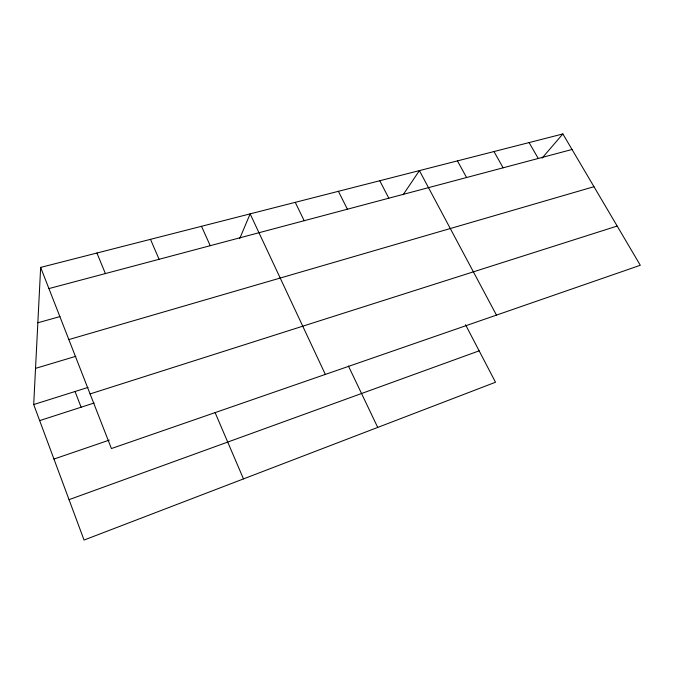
<?xml version="1.0" encoding="UTF-8"?>
<svg xmlns="http://www.w3.org/2000/svg" width="674" height="674" viewBox="0 0 674 674"><rect width="100%" height="100%" fill="white"/><g stroke="black" fill="none" stroke-linecap="round" stroke-linejoin="round"><path stroke-width="1.01" d="M465.532 324.742L495.516 382.242L84.048 540.051L33.7 404.543L40.651 267.409L562.866 133.949L640.3 265.27L111.421 448.547L40.651 267.409M239.7 238.613L250.138 213.869L325.34 374.415M403.136 194.752L419.405 170.615L496.46 315.112M542.073 158.112L562.866 133.949M69.043 499.653L479.147 350.842M53.954 459.053L109.331 440.097M39.673 420.61L94.099 403.018M90.08 393.928L617.173 226.051M33.7 404.543L87.999 387.424M35.537 368.375L75.808 356.31M68.841 339.578L593.971 186.698M37.845 322.779L59.969 316.586M48.924 288.582L572.032 149.485M529.09 142.585L538.248 158.466M493.983 151.557L503.124 167.809M457.444 160.892L466.568 177.532M379.765 180.742L388.805 198.207M338.415 191.315L347.405 209.218M295.254 202.343L304.168 220.71M348.407 365.982L377.718 427.417M201.492 226.304L210.221 245.69M150.487 239.337L159.081 259.288M215.107 412.606L243.474 478.902M96.93 253.028L105.38 273.568M75.041 391.51L81.107 407.214"/></g></svg>
